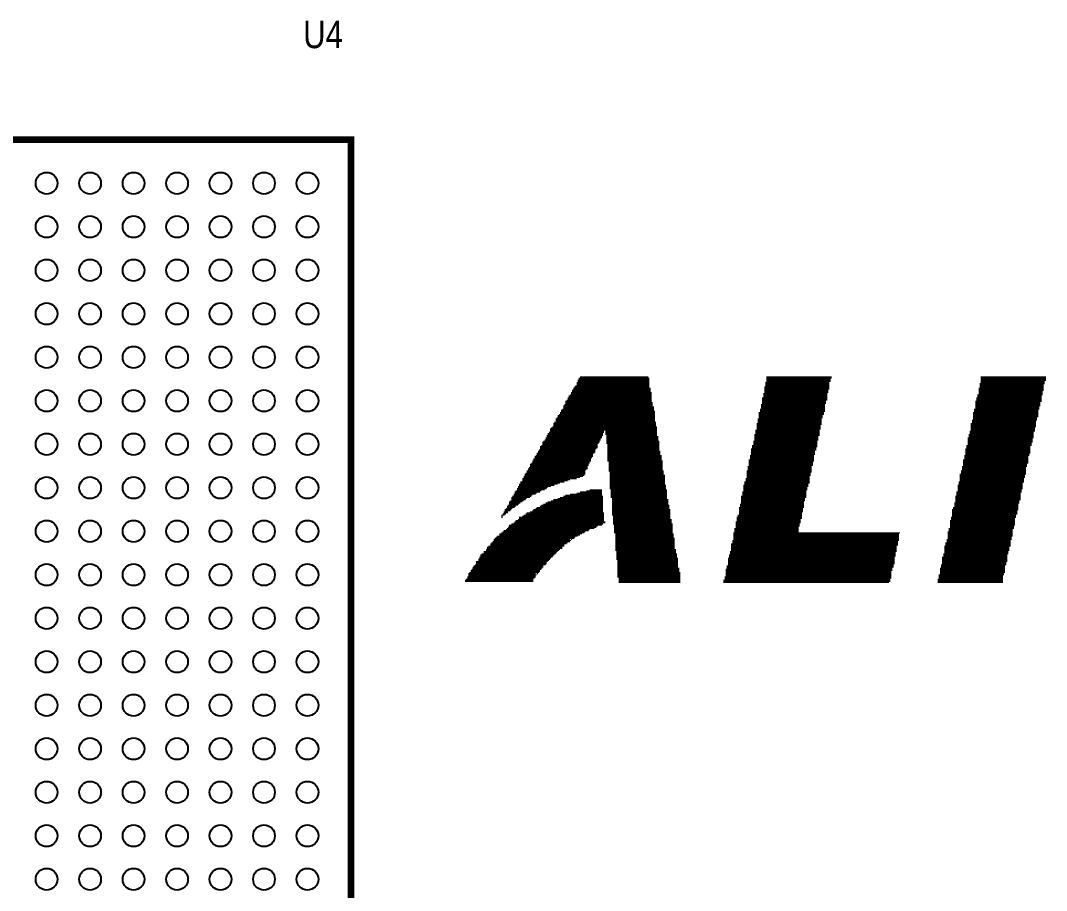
# Model space of a CAD drawing. Extents: x -16 to 114, y 9 to 99.
# Drawn here: x 52.95 to 76.54, y 48.42 to 68.42 of the extents above; entities that cross this region are included whole.
import ezdxf

# ---------------------------------------------------------------- set-up
doc = ezdxf.new("R2010")
doc.units = 0
for name, color, linetype in [('MA_PEN3', 231, 'CONTINUOUS'), ('PG_SILKSCREEN_TOP', 120, 'CONTINUOUS'), ('PIN_TOP', 92, 'CONTINUOUS'), ('RD_SILKSCREEN_TOP', 1, 'CONTINUOUS')]:
    doc.layers.add(name, color=color, linetype=linetype)

msp = doc.modelspace()

# ---------------------------------------------------------------- linework, layer by layer
at = {"layer": 'MA_PEN3', "const_width": 0.0254}
for points in [[(65.786, 60.198), (67.4116, 60.198)], [(65.786, 60.1726), (67.4116, 60.1726)], [(65.8114, 60.2234), (67.3862, 60.2234)], [(70.104, 60.2234), (71.6026, 60.2234)], [(70.104, 60.198), (71.6026, 60.198)], [(70.104, 60.1726), (71.5772, 60.1726)], [(75.0316, 60.2234), (76.5302, 60.2234)], [(75.0316, 60.198), (76.5302, 60.198)], [(75.0316, 60.1726), (76.5302, 60.1726)], [(65.6336, 59.9186), (67.437, 59.9186)], [(65.659, 59.9694), (67.437, 59.9694)], [(65.659, 59.944), (67.437, 59.944)], [(65.6844, 59.9948), (67.4116, 59.9948)], [(65.7098, 60.0202), (67.4116, 60.0202)], [(65.7352, 60.0964), (67.4116, 60.0964)], [(65.7352, 60.071), (67.4116, 60.071)], [(65.7352, 60.0456), (67.4116, 60.0456)], [(65.7606, 60.1472), (67.4116, 60.1472)], [(65.7606, 60.1218), (67.4116, 60.1218)], [(70.0532, 59.9948), (71.5518, 59.9948)], [(70.0532, 59.9694), (71.5518, 59.9694)], [(70.0532, 59.944), (71.5518, 59.944)], [(70.0532, 59.9186), (71.5264, 59.9186)], [(70.0786, 60.0964), (71.5518, 60.0964)], [(70.0786, 60.071), (71.5518, 60.071)], [(70.0786, 60.0456), (71.5518, 60.0456)], [(70.0786, 60.0202), (71.5518, 60.0202)], [(70.104, 60.1472), (71.5772, 60.1472)], [(70.104, 60.1218), (71.5772, 60.1218)], [(74.9808, 59.9694), (76.4794, 59.9694)], [(74.9808, 59.944), (76.4794, 59.944)], [(74.9808, 59.9186), (76.4794, 59.9186)], [(75.0062, 60.071), (76.5048, 60.071)], [(75.0062, 60.0456), (76.4794, 60.0456)], [(75.0062, 60.0202), (76.4794, 60.0202)], [(75.0062, 59.9948), (76.4794, 59.9948)], [(75.0316, 60.1472), (76.5302, 60.1472)], [(75.0316, 60.1218), (76.5048, 60.1218)], [(75.0316, 60.0964), (76.5048, 60.0964)], [(65.5066, 59.69), (67.4624, 59.69)], [(65.532, 59.7408), (67.4624, 59.7408)], [(65.532, 59.7154), (67.4624, 59.7154)], [(65.5574, 59.7916), (67.4624, 59.7916)], [(65.5574, 59.7662), (67.4624, 59.7662)], [(65.5828, 59.817), (67.4624, 59.817)], [(65.6082, 59.8678), (67.4624, 59.8678)], [(65.6082, 59.8424), (67.4624, 59.8424)], [(65.6336, 59.8932), (67.437, 59.8932)], [(70.0024, 59.7408), (71.501, 59.7408)], [(70.0024, 59.7154), (71.501, 59.7154)], [(70.0024, 59.69), (71.501, 59.69)], [(70.0278, 59.8424), (71.501, 59.8424)], [(70.0278, 59.817), (71.501, 59.817)], [(70.0278, 59.7916), (71.501, 59.7916)], [(70.0278, 59.7662), (71.501, 59.7662)], [(70.0532, 59.8932), (71.5264, 59.8932)], [(70.0532, 59.8678), (71.5264, 59.8678)], [(74.93, 59.7408), (76.4286, 59.7408)], [(74.93, 59.7154), (76.4286, 59.7154)], [(74.93, 59.69), (76.4286, 59.69)], [(74.9554, 59.817), (76.454, 59.817)], [(74.9554, 59.7916), (76.4286, 59.7916)], [(74.9554, 59.7662), (76.4286, 59.7662)], [(74.9808, 59.8932), (76.454, 59.8932)], [(74.9808, 59.8678), (76.454, 59.8678)], [(74.9808, 59.8424), (76.454, 59.8424)], [(65.3796, 59.4614), (67.5132, 59.4614)], [(65.405, 59.4868), (67.5132, 59.4868)], [(65.4304, 59.563), (67.4878, 59.563)], [(65.4304, 59.5376), (67.5132, 59.5376)], [(65.4304, 59.5122), (67.5132, 59.5122)], [(65.4558, 59.5884), (67.4878, 59.5884)], [(65.4812, 59.6646), (67.4624, 59.6646)], [(65.4812, 59.6392), (67.4878, 59.6392)], [(65.4812, 59.6138), (67.4878, 59.6138)], [(69.9516, 59.4868), (71.4502, 59.4868)], [(69.9516, 59.4614), (71.4502, 59.4614)], [(69.977, 59.5884), (71.4502, 59.5884)], [(69.977, 59.563), (71.4502, 59.563)], [(69.977, 59.5376), (71.4502, 59.5376)], [(69.977, 59.5122), (71.4502, 59.5122)], [(70.0024, 59.6646), (71.4756, 59.6646)], [(70.0024, 59.6392), (71.4756, 59.6392)], [(70.0024, 59.6138), (71.4756, 59.6138)], [(74.8792, 59.4868), (76.3778, 59.4868)], [(74.8792, 59.4614), (76.3524, 59.4614)], [(74.9046, 59.6646), (76.4286, 59.6646)], [(74.9046, 59.6392), (76.4032, 59.6392)], [(74.9046, 59.6138), (76.4032, 59.6138)], [(74.9046, 59.5884), (76.4032, 59.5884)], [(74.9046, 59.563), (76.4032, 59.563)], [(74.9046, 59.5376), (76.3778, 59.5376)], [(74.9046, 59.5122), (76.3778, 59.5122)], [(65.2526, 59.2582), (67.5386, 59.2582)], [(65.2526, 59.2328), (67.5386, 59.2328)], [(65.278, 59.2836), (67.5386, 59.2836)], [(65.3034, 59.3344), (67.5386, 59.3344)], [(65.3034, 59.309), (67.5386, 59.309)], [(65.3288, 59.3598), (67.5386, 59.3598)], [(65.3542, 59.4106), (67.5386, 59.4106)], [(65.3542, 59.3852), (67.5386, 59.3852)], [(65.3796, 59.436), (67.5386, 59.436)], [(69.9008, 59.2582), (71.374, 59.2582)], [(69.9008, 59.2328), (71.374, 59.2328)], [(69.9262, 59.4106), (71.4248, 59.4106)], [(69.9262, 59.3852), (71.4248, 59.3852)], [(69.9262, 59.3598), (71.4248, 59.3598)], [(69.9262, 59.3344), (71.3994, 59.3344)], [(69.9262, 59.309), (71.3994, 59.309)], [(69.9262, 59.2836), (71.3994, 59.2836)], [(69.9516, 59.436), (71.4502, 59.436)], [(74.8284, 59.2328), (76.327, 59.2328)], [(74.8538, 59.4106), (76.3524, 59.4106)], [(74.8538, 59.3852), (76.3524, 59.3852)], [(74.8538, 59.3598), (76.3524, 59.3598)], [(74.8538, 59.3344), (76.3524, 59.3344)], [(74.8538, 59.309), (76.3524, 59.309)], [(74.8538, 59.2836), (76.327, 59.2836)], [(74.8538, 59.2582), (76.327, 59.2582)], [(74.8792, 59.436), (76.3524, 59.436)], [(65.1256, 59.0296), (67.5894, 59.0296)], [(65.1256, 59.0042), (67.5894, 59.0042)], [(65.1256, 58.9788), (66.3702, 58.9788)], [(65.151, 59.055), (67.5894, 59.055)], [(65.1764, 59.0804), (67.5894, 59.0804)], [(65.2018, 59.1566), (67.564, 59.1566)], [(65.2018, 59.1312), (67.564, 59.1312)], [(65.2018, 59.1058), (67.564, 59.1058)], [(65.2272, 59.182), (67.564, 59.182)], [(65.2526, 59.2074), (67.5386, 59.2074)], [(66.3956, 58.9788), (67.5894, 58.9788)], [(69.85, 59.0042), (71.3232, 59.0042)], [(69.85, 58.9788), (71.3232, 58.9788)], [(69.8754, 59.1566), (71.374, 59.1566)], [(69.8754, 59.1312), (71.374, 59.1312)], [(69.8754, 59.1058), (71.3486, 59.1058)], [(69.8754, 59.0804), (71.3486, 59.0804)], [(69.8754, 59.055), (71.3486, 59.055)], [(69.8754, 59.0296), (71.3486, 59.0296)], [(69.9008, 59.2074), (71.374, 59.2074)], [(69.9008, 59.182), (71.374, 59.182)], [(74.7776, 58.9788), (76.2762, 58.9788)], [(74.803, 59.1566), (76.3016, 59.1566)], [(74.803, 59.1312), (76.3016, 59.1312)], [(74.803, 59.1058), (76.3016, 59.1058)], [(74.803, 59.0804), (76.3016, 59.0804)], [(74.803, 59.055), (76.2762, 59.055)], [(74.803, 59.0296), (76.2762, 59.0296)], [(74.803, 59.0042), (76.2762, 59.0042)], [(74.8284, 59.2074), (76.3016, 59.2074)], [(74.8284, 59.182), (76.3016, 59.182)], [(64.9732, 58.7502), (66.2686, 58.7502)], [(64.9986, 58.7756), (66.294, 58.7756)], [(65.024, 58.8264), (66.3194, 58.8264)], [(65.024, 58.801), (66.294, 58.801)], [(65.0494, 58.8772), (66.3448, 58.8772)], [(65.0494, 58.8518), (66.3194, 58.8518)], [(65.0748, 58.928), (66.3448, 58.928)], [(65.0748, 58.9026), (66.3448, 58.9026)], [(65.1002, 58.9534), (66.3702, 58.9534)], [(66.3956, 58.9534), (67.5894, 58.9534)], [(66.3956, 58.928), (67.5894, 58.928)], [(66.3956, 58.9026), (67.5894, 58.9026)], [(66.421, 58.8772), (67.5894, 58.8772)], [(66.421, 58.8518), (67.6148, 58.8518)], [(66.421, 58.8264), (67.6148, 58.8264)], [(66.421, 58.801), (67.6148, 58.801)], [(66.421, 58.7756), (67.6148, 58.7756)], [(66.421, 58.7502), (67.6402, 58.7502)], [(69.7992, 58.7502), (71.2724, 58.7502)], [(69.8246, 58.9026), (71.3232, 58.9026)], [(69.8246, 58.8772), (71.3232, 58.8772)], [(69.8246, 58.8518), (71.2978, 58.8518)], [(69.8246, 58.8264), (71.2978, 58.8264)], [(69.8246, 58.801), (71.2978, 58.801)], [(69.8246, 58.7756), (71.2978, 58.7756)], [(69.85, 58.9534), (71.3232, 58.9534)], [(69.85, 58.928), (71.3232, 58.928)], [(74.7268, 58.8264), (76.2508, 58.8264)], [(74.7268, 58.801), (76.2254, 58.801)], [(74.7268, 58.7756), (76.2254, 58.7756)], [(74.7268, 58.7502), (76.2254, 58.7502)], [(74.7522, 58.9026), (76.2508, 58.9026)], [(74.7522, 58.8772), (76.2508, 58.8772)], [(74.7522, 58.8518), (76.2508, 58.8518)], [(74.7776, 58.9534), (76.2508, 58.9534)], [(74.7776, 58.928), (76.2508, 58.928)], [(64.8462, 58.5216), (66.167, 58.5216)], [(64.8716, 58.547), (66.167, 58.547)], [(64.897, 58.6232), (66.2178, 58.6232)], [(64.897, 58.5978), (66.2178, 58.5978)], [(64.897, 58.5724), (66.1924, 58.5724)], [(64.9224, 58.6486), (66.2178, 58.6486)], [(64.9478, 58.7248), (66.2686, 58.7248)], [(64.9478, 58.6994), (66.2432, 58.6994)], [(64.9478, 58.674), (66.2178, 58.674)], [(66.421, 58.7248), (67.6402, 58.7248)], [(66.421, 58.6994), (67.6402, 58.6994)], [(66.4464, 58.674), (67.6402, 58.674)], [(66.4464, 58.6486), (67.6402, 58.6486)], [(66.4464, 58.6232), (67.6402, 58.6232)], [(66.4464, 58.5978), (67.6402, 58.5978)], [(66.4464, 58.5724), (67.6402, 58.5724)], [(66.4464, 58.547), (67.6402, 58.547)], [(66.4464, 58.5216), (67.6656, 58.5216)], [(69.7484, 58.5724), (71.247, 58.5724)], [(69.7484, 58.547), (71.247, 58.547)], [(69.7484, 58.5216), (71.2216, 58.5216)], [(69.7738, 58.6486), (71.2724, 58.6486)], [(69.7738, 58.6232), (71.2724, 58.6232)], [(69.7738, 58.5978), (71.247, 58.5978)], [(69.7992, 58.7248), (71.2724, 58.7248)], [(69.7992, 58.6994), (71.2724, 58.6994)], [(69.7992, 58.674), (71.2724, 58.674)], [(74.676, 58.5724), (76.1746, 58.5724)], [(74.676, 58.547), (76.1746, 58.547)], [(74.676, 58.5216), (76.1746, 58.5216)], [(74.7014, 58.6486), (76.2, 58.6486)], [(74.7014, 58.6232), (76.1746, 58.6232)], [(74.7014, 58.5978), (76.1746, 58.5978)], [(74.7268, 58.7248), (76.2254, 58.7248)], [(74.7268, 58.6994), (76.2, 58.6994)], [(74.7268, 58.674), (76.2, 58.674)], [(64.7192, 58.293), (66.0654, 58.293)], [(64.7192, 58.2676), (66.04, 58.2676)], [(64.7446, 58.3438), (66.0654, 58.3438)], [(64.7446, 58.3184), (66.0654, 58.3184)], [(64.77, 58.3946), (66.1162, 58.3946)], [(64.77, 58.3692), (66.0908, 58.3692)], [(64.7954, 58.42), (66.1162, 58.42)], [(64.8208, 58.4708), (66.1416, 58.4708)], [(64.8208, 58.4454), (66.1162, 58.4454)], [(64.8462, 58.4962), (66.167, 58.4962)], [(66.4464, 58.4962), (67.6656, 58.4962)], [(66.4464, 58.4708), (67.6656, 58.4708)], [(66.4464, 58.4454), (67.6656, 58.4454)], [(66.4464, 58.42), (67.691, 58.42)], [(66.4464, 58.3946), (67.691, 58.3946)], [(66.4464, 58.3692), (67.691, 58.3692)], [(66.4464, 58.3438), (67.691, 58.3438)], [(66.4464, 58.3184), (67.691, 58.3184)], [(66.4464, 58.293), (67.7164, 58.293)], [(66.4718, 58.2676), (67.7164, 58.2676)], [(69.6976, 58.3184), (71.1962, 58.3184)], [(69.6976, 58.293), (71.1962, 58.293)], [(69.6976, 58.2676), (71.1708, 58.2676)], [(69.723, 58.42), (71.1962, 58.42)], [(69.723, 58.3946), (71.1962, 58.3946)], [(69.723, 58.3692), (71.1962, 58.3692)], [(69.723, 58.3438), (71.1962, 58.3438)], [(69.7484, 58.4962), (71.2216, 58.4962)], [(69.7484, 58.4708), (71.2216, 58.4708)], [(69.7484, 58.4454), (71.2216, 58.4454)], [(74.6252, 58.3184), (76.1238, 58.3184)], [(74.6252, 58.293), (76.1238, 58.293)], [(74.6252, 58.2676), (76.1238, 58.2676)], [(74.6506, 58.42), (76.1492, 58.42)], [(74.6506, 58.3946), (76.1238, 58.3946)], [(74.6506, 58.3692), (76.1238, 58.3692)], [(74.6506, 58.3438), (76.1238, 58.3438)], [(74.676, 58.4962), (76.1746, 58.4962)], [(74.676, 58.4708), (76.1746, 58.4708)], [(74.676, 58.4454), (76.1492, 58.4454)], [(64.5922, 58.0644), (65.9384, 58.0644)], [(64.5922, 58.039), (65.9384, 58.039)], [(64.6176, 58.1152), (65.9892, 58.1152)], [(64.6176, 58.0898), (65.9638, 58.0898)], [(64.643, 58.1406), (65.9892, 58.1406)], [(64.6684, 58.2168), (66.0146, 58.2168)], [(64.6684, 58.1914), (66.0146, 58.1914)], [(64.6684, 58.166), (65.9892, 58.166)], [(64.6938, 58.2422), (66.04, 58.2422)], [(66.4718, 58.2422), (67.7164, 58.2422)], [(66.4718, 58.2168), (67.7164, 58.2168)], [(66.4718, 58.1914), (67.7164, 58.1914)], [(66.4718, 58.166), (67.7164, 58.166)], [(66.4718, 58.1406), (67.7164, 58.1406)], [(66.4718, 58.1152), (67.7164, 58.1152)], [(66.4718, 58.0898), (67.7164, 58.0898)], [(66.4718, 58.0644), (67.7418, 58.0644)], [(66.4972, 58.039), (67.7418, 58.039)], [(69.6468, 58.0644), (71.1454, 58.0644)], [(69.6468, 58.039), (71.1454, 58.039)], [(69.6722, 58.166), (71.1454, 58.166)], [(69.6722, 58.1406), (71.1454, 58.1406)], [(69.6722, 58.1152), (71.1454, 58.1152)], [(69.6722, 58.0898), (71.1454, 58.0898)], [(69.6976, 58.2422), (71.1708, 58.2422)], [(69.6976, 58.2168), (71.1708, 58.2168)], [(69.6976, 58.1914), (71.1708, 58.1914)], [(74.5744, 58.0644), (76.073, 58.0644)], [(74.5744, 58.039), (76.073, 58.039)], [(74.5998, 58.166), (76.0984, 58.166)], [(74.5998, 58.1406), (76.073, 58.1406)], [(74.5998, 58.1152), (76.073, 58.1152)], [(74.5998, 58.0898), (76.073, 58.0898)], [(74.6252, 58.2422), (76.1238, 58.2422)], [(74.6252, 58.2168), (76.0984, 58.2168)], [(74.6252, 58.1914), (76.0984, 58.1914)], [(64.4398, 57.8104), (65.4558, 57.8104)], [(64.4906, 57.8866), (65.7352, 57.8866)], [(64.4906, 57.8612), (65.5828, 57.8612)], [(64.4906, 57.8358), (65.532, 57.8358)], [(64.516, 57.9374), (65.8876, 57.9374)], [(64.516, 57.912), (65.8114, 57.912)], [(64.5414, 57.9882), (65.9384, 57.9882)], [(64.5414, 57.9628), (65.913, 57.9628)], [(64.5668, 58.0136), (65.9384, 58.0136)], [(66.4972, 58.0136), (67.7418, 58.0136)], [(66.4972, 57.9882), (67.7418, 57.9882)], [(66.4972, 57.9628), (67.7672, 57.9628)], [(66.4972, 57.9374), (67.7672, 57.9374)], [(66.4972, 57.912), (67.7672, 57.912)], [(66.4972, 57.8866), (67.7672, 57.8866)], [(66.4972, 57.8612), (67.7672, 57.8612)], [(66.4972, 57.8358), (67.7672, 57.8358)], [(66.4972, 57.8104), (67.7672, 57.8104)], [(69.596, 57.8104), (71.0946, 57.8104)], [(69.6214, 57.8866), (71.0946, 57.8866)], [(69.6214, 57.8612), (71.0946, 57.8612)], [(69.6214, 57.8358), (71.0946, 57.8358)], [(69.6468, 58.0136), (71.12, 58.0136)], [(69.6468, 57.9882), (71.12, 57.9882)], [(69.6468, 57.9628), (71.12, 57.9628)], [(69.6468, 57.9374), (71.0946, 57.9374)], [(69.6468, 57.912), (71.0946, 57.912)], [(74.5236, 57.8104), (76.0222, 57.8104)], [(74.549, 57.9882), (76.073, 57.9882)], [(74.549, 57.9628), (76.0476, 57.9628)], [(74.549, 57.9374), (76.0476, 57.9374)], [(74.549, 57.912), (76.0476, 57.912)], [(74.549, 57.8866), (76.0222, 57.8866)], [(74.549, 57.8612), (76.0222, 57.8612)], [(74.549, 57.8358), (76.0222, 57.8358)], [(74.5744, 58.0136), (76.073, 58.0136)], [(64.3128, 57.5818), (64.897, 57.5818)], [(64.3382, 57.6072), (64.9224, 57.6072)], [(64.3636, 57.658), (65.0494, 57.658)], [(64.3636, 57.6326), (64.9986, 57.6326)], [(64.389, 57.7088), (65.151, 57.7088)], [(64.389, 57.6834), (65.0748, 57.6834)], [(64.4144, 57.7596), (65.3034, 57.7596)], [(64.4144, 57.7342), (65.2272, 57.7342)], [(64.4398, 57.785), (65.3542, 57.785)], [(65.8114, 57.5818), (66.3194, 57.5818)], [(65.9638, 57.6072), (66.3194, 57.6072)], [(66.04, 57.6326), (66.3194, 57.6326)], [(66.4972, 57.785), (67.7672, 57.785)], [(66.4972, 57.7596), (67.7672, 57.7596)], [(66.4972, 57.7342), (67.7926, 57.7342)], [(66.4972, 57.7088), (67.7926, 57.7088)], [(66.4972, 57.6834), (67.7926, 57.6834)], [(66.4972, 57.658), (67.7926, 57.658)], [(66.5226, 57.6326), (67.818, 57.6326)], [(66.5226, 57.6072), (67.818, 57.6072)], [(66.5226, 57.5818), (67.818, 57.5818)], [(69.5452, 57.5818), (71.0184, 57.5818)], [(69.5706, 57.7342), (71.0692, 57.7342)], [(69.5706, 57.7088), (71.0692, 57.7088)], [(69.5706, 57.6834), (71.0438, 57.6834)], [(69.5706, 57.658), (71.0438, 57.658)], [(69.5706, 57.6326), (71.0438, 57.6326)], [(69.5706, 57.6072), (71.0184, 57.6072)], [(69.596, 57.785), (71.0946, 57.785)], [(69.596, 57.7596), (71.0692, 57.7596)], [(74.4728, 57.5818), (75.9714, 57.5818)], [(74.4982, 57.7342), (75.9968, 57.7342)], [(74.4982, 57.7088), (75.9968, 57.7088)], [(74.4982, 57.6834), (75.9968, 57.6834)], [(74.4982, 57.658), (75.9968, 57.658)], [(74.4982, 57.6326), (75.9714, 57.6326)], [(74.4982, 57.6072), (75.9714, 57.6072)], [(74.5236, 57.785), (75.9968, 57.785)], [(74.5236, 57.7596), (75.9968, 57.7596)], [(64.1858, 57.3532), (64.4906, 57.3532)], [(64.1858, 57.3278), (64.4398, 57.3278)], [(64.2112, 57.3786), (64.516, 57.3786)], [(64.2366, 57.4548), (64.6684, 57.4548)], [(64.2366, 57.4294), (64.5922, 57.4294)], [(64.2366, 57.404), (64.5668, 57.404)], [(64.262, 57.4802), (64.6938, 57.4802)], [(64.2874, 57.531), (64.7954, 57.531)], [(64.2874, 57.5056), (64.7192, 57.5056)], [(64.3128, 57.5564), (64.8208, 57.5564)], [(65.024, 57.3278), (66.3448, 57.3278)], [(65.0748, 57.3532), (66.3448, 57.3532)], [(65.151, 57.3786), (66.3448, 57.3786)], [(65.2018, 57.404), (66.3448, 57.404)], [(65.3034, 57.4294), (66.3448, 57.4294)], [(65.3542, 57.4548), (66.3448, 57.4548)], [(65.4304, 57.4802), (66.3448, 57.4802)], [(65.4812, 57.5056), (66.3194, 57.5056)], [(65.5828, 57.531), (66.3194, 57.531)], [(65.7352, 57.5564), (66.3194, 57.5564)], [(66.5226, 57.5564), (67.818, 57.5564)], [(66.5226, 57.531), (67.818, 57.531)], [(66.5226, 57.5056), (67.818, 57.5056)], [(66.5226, 57.4802), (67.818, 57.4802)], [(66.5226, 57.4548), (67.818, 57.4548)], [(66.548, 57.4294), (67.818, 57.4294)], [(66.548, 57.404), (67.8434, 57.404)], [(66.548, 57.3786), (67.8434, 57.3786)], [(66.548, 57.3532), (67.8434, 57.3532)], [(66.548, 57.3278), (67.8434, 57.3278)], [(69.5198, 57.4802), (71.0184, 57.4802)], [(69.5198, 57.4548), (71.0184, 57.4548)], [(69.5198, 57.4294), (70.993, 57.4294)], [(69.5198, 57.404), (70.993, 57.404)], [(69.5198, 57.3786), (70.993, 57.3786)], [(69.5198, 57.3532), (70.9676, 57.3532)], [(69.5198, 57.3278), (70.9676, 57.3278)], [(69.5452, 57.5564), (71.0184, 57.5564)], [(69.5452, 57.531), (71.0184, 57.531)], [(69.5452, 57.5056), (71.0184, 57.5056)], [(74.422, 57.3278), (75.9206, 57.3278)], [(74.4474, 57.4802), (75.946, 57.4802)], [(74.4474, 57.4548), (75.946, 57.4548)], [(74.4474, 57.4294), (75.946, 57.4294)], [(74.4474, 57.404), (75.946, 57.404)], [(74.4474, 57.3786), (75.9206, 57.3786)], [(74.4474, 57.3532), (75.9206, 57.3532)], [(74.4728, 57.5564), (75.946, 57.5564)], [(74.4728, 57.531), (75.946, 57.531)], [(74.4728, 57.5056), (75.946, 57.5056)], [(64.0588, 57.1246), (64.1604, 57.1246)], [(64.0588, 57.0992), (64.1604, 57.0992)], [(64.0842, 57.1754), (64.2366, 57.1754)], [(64.0842, 57.15), (64.2112, 57.15)], [(64.1096, 57.2008), (64.262, 57.2008)], [(64.135, 57.2516), (64.3382, 57.2516)], [(64.135, 57.2262), (64.3128, 57.2262)], [(64.1604, 57.277), (64.389, 57.277)], [(64.1858, 57.3024), (64.4144, 57.3024)], [(64.5922, 57.0992), (66.3702, 57.0992)], [(64.6684, 57.1246), (66.3448, 57.1246)], [(64.7192, 57.15), (66.3448, 57.15)], [(64.7446, 57.1754), (66.3448, 57.1754)], [(64.7954, 57.2008), (66.3448, 57.2008)], [(64.8208, 57.2262), (66.3448, 57.2262)], [(64.897, 57.2516), (66.3448, 57.2516)], [(64.9224, 57.277), (66.3448, 57.277)], [(64.9732, 57.3024), (66.3448, 57.3024)], [(66.548, 57.3024), (67.8434, 57.3024)], [(66.548, 57.277), (67.8688, 57.277)], [(66.548, 57.2516), (67.8688, 57.2516)], [(66.548, 57.2262), (67.8688, 57.2262)], [(66.548, 57.2008), (67.8688, 57.2008)], [(66.548, 57.1754), (67.8942, 57.1754)], [(66.548, 57.15), (67.8942, 57.15)], [(66.548, 57.1246), (67.8942, 57.1246)], [(66.548, 57.0992), (67.8942, 57.0992)], [(69.469, 57.2262), (70.9676, 57.2262)], [(69.469, 57.2008), (70.9422, 57.2008)], [(69.469, 57.1754), (70.9422, 57.1754)], [(69.469, 57.15), (70.9422, 57.15)], [(69.469, 57.1246), (70.9422, 57.1246)], [(69.469, 57.0992), (70.9168, 57.0992)], [(69.4944, 57.3024), (70.9676, 57.3024)], [(69.4944, 57.277), (70.9676, 57.277)], [(69.4944, 57.2516), (70.9676, 57.2516)], [(74.3712, 57.1754), (75.8952, 57.1754)], [(74.3712, 57.15), (75.8698, 57.15)], [(74.3712, 57.1246), (75.8698, 57.1246)], [(74.3712, 57.0992), (75.8698, 57.0992)], [(74.3966, 57.2262), (75.8952, 57.2262)], [(74.3966, 57.2008), (75.8952, 57.2008)], [(74.422, 57.3024), (75.8952, 57.3024)], [(74.422, 57.277), (75.8952, 57.277)], [(74.422, 57.2516), (75.8952, 57.2516)], [(64.008, 57.0484), (64.0842, 57.0484)], [(64.008, 57.023), (64.0334, 57.023)], [(64.008, 56.9976), (64.0334, 56.9976)], [(64.0334, 57.0738), (64.1096, 57.0738)], [(64.2874, 56.8706), (66.3956, 56.8706)], [(64.3128, 56.896), (66.3956, 56.896)], [(64.3382, 56.9214), (66.3702, 56.9214)], [(64.389, 56.9468), (66.3702, 56.9468)], [(64.4144, 56.9976), (66.3702, 56.9976)], [(64.4144, 56.9722), (66.3702, 56.9722)], [(64.4906, 57.023), (66.3702, 57.023)], [(64.516, 57.0484), (66.3702, 57.0484)], [(64.5668, 57.0738), (66.3702, 57.0738)], [(66.548, 57.0738), (67.8942, 57.0738)], [(66.548, 57.0484), (67.8942, 57.0484)], [(66.5734, 57.023), (67.8942, 57.023)], [(66.5734, 56.9976), (67.8942, 56.9976)], [(66.5734, 56.9722), (67.8942, 56.9722)], [(66.5734, 56.9468), (67.9196, 56.9468)], [(66.5734, 56.9214), (67.9196, 56.9214)], [(66.5734, 56.896), (67.9196, 56.896)], [(66.5734, 56.8706), (67.9196, 56.8706)], [(69.3928, 56.896), (70.8914, 56.896)], [(69.3928, 56.8706), (70.8914, 56.8706)], [(69.4182, 56.9976), (70.9168, 56.9976)], [(69.4182, 56.9722), (70.9168, 56.9722)], [(69.4182, 56.9468), (70.8914, 56.9468)], [(69.4182, 56.9214), (70.8914, 56.9214)], [(69.4436, 57.0484), (70.9168, 57.0484)], [(69.4436, 57.023), (70.9168, 57.023)], [(69.469, 57.0738), (70.9168, 57.0738)], [(74.3204, 56.9214), (75.819, 56.9214)], [(74.3204, 56.896), (75.819, 56.896)], [(74.3204, 56.8706), (75.819, 56.8706)], [(74.3458, 56.9976), (75.8444, 56.9976)], [(74.3458, 56.9722), (75.819, 56.9722)], [(74.3458, 56.9468), (75.819, 56.9468)], [(74.3712, 57.0738), (75.8698, 57.0738)], [(74.3712, 57.0484), (75.8444, 57.0484)], [(74.3712, 57.023), (75.8444, 57.023)], [(63.9572, 56.6166), (65.8622, 56.6166)], [(64.008, 56.642), (65.913, 56.642)], [(64.0334, 56.6674), (65.9384, 56.6674)], [(64.0588, 56.6928), (66.0146, 56.6928)], [(64.1096, 56.7182), (66.04, 56.7182)], [(64.135, 56.7436), (66.1416, 56.7436)], [(64.1604, 56.769), (66.1924, 56.769)], [(64.1858, 56.8198), (66.3194, 56.8198)], [(64.1858, 56.7944), (66.2178, 56.7944)], [(64.2366, 56.8452), (66.3448, 56.8452)], [(66.5734, 56.8452), (67.945, 56.8452)], [(66.5988, 56.8198), (67.945, 56.8198)], [(66.5988, 56.7944), (67.945, 56.7944)], [(66.5988, 56.769), (67.945, 56.769)], [(66.5988, 56.7436), (67.945, 56.7436)], [(66.5988, 56.7182), (67.945, 56.7182)], [(66.5988, 56.6928), (67.945, 56.6928)], [(66.5988, 56.6674), (67.945, 56.6674)], [(66.5988, 56.642), (67.945, 56.642)], [(66.6242, 56.6166), (67.9704, 56.6166)], [(69.342, 56.642), (73.1774, 56.642)], [(69.342, 56.6166), (73.152, 56.6166)], [(69.3674, 56.7436), (70.8406, 56.7436)], [(69.3674, 56.7182), (70.8406, 56.7182)], [(69.3674, 56.6928), (70.8406, 56.6928)], [(69.3674, 56.6674), (70.8406, 56.6674)], [(69.3928, 56.8452), (70.866, 56.8452)], [(69.3928, 56.8198), (70.866, 56.8198)], [(69.3928, 56.7944), (70.866, 56.7944)], [(69.3928, 56.769), (70.8406, 56.769)], [(74.2696, 56.6674), (75.7682, 56.6674)], [(74.2696, 56.642), (75.7682, 56.642)], [(74.2696, 56.6166), (75.7682, 56.6166)], [(74.295, 56.7436), (75.7936, 56.7436)], [(74.295, 56.7182), (75.7682, 56.7182)], [(74.295, 56.6928), (75.7682, 56.6928)], [(74.3204, 56.8452), (75.819, 56.8452)], [(74.3204, 56.8198), (75.819, 56.8198)], [(74.3204, 56.7944), (75.7936, 56.7944)], [(74.3204, 56.769), (75.7936, 56.769)], [(63.754, 56.388), (65.5066, 56.388)], [(63.7794, 56.4134), (65.532, 56.4134)], [(63.8048, 56.4388), (65.5828, 56.4388)], [(63.8302, 56.4896), (65.5828, 56.4896)], [(63.8302, 56.4642), (65.6082, 56.4642)], [(63.8556, 56.515), (65.6844, 56.515)], [(63.881, 56.5404), (65.7098, 56.5404)], [(63.9064, 56.5658), (65.7606, 56.5658)], [(63.9572, 56.5912), (65.8114, 56.5912)], [(65.6082, 56.4896), (65.6336, 56.4896)], [(66.6242, 56.5912), (67.9704, 56.5912)], [(66.6242, 56.5658), (67.9704, 56.5658)], [(66.6242, 56.5404), (67.9704, 56.5404)], [(66.6242, 56.515), (67.9958, 56.515)], [(66.6242, 56.4896), (67.9958, 56.4896)], [(66.6242, 56.4642), (67.9958, 56.4642)], [(66.6242, 56.4388), (67.9958, 56.4388)], [(66.6242, 56.4134), (67.9958, 56.4134)], [(66.6242, 56.388), (67.9958, 56.388)], [(69.2912, 56.388), (73.1266, 56.388)], [(69.3166, 56.4642), (73.152, 56.4642)], [(69.3166, 56.4388), (73.1266, 56.4388)], [(69.3166, 56.4134), (73.1266, 56.4134)], [(69.342, 56.5912), (73.152, 56.5912)], [(69.342, 56.5658), (73.152, 56.5658)], [(69.342, 56.5404), (73.152, 56.5404)], [(69.342, 56.515), (73.152, 56.515)], [(69.342, 56.4896), (73.152, 56.4896)], [(74.2188, 56.4134), (75.7174, 56.4134)], [(74.2188, 56.388), (75.7174, 56.388)], [(74.2442, 56.4896), (75.7428, 56.4896)], [(74.2442, 56.4642), (75.7174, 56.4642)], [(74.2442, 56.4388), (75.7174, 56.4388)], [(74.2696, 56.5912), (75.7682, 56.5912)], [(74.2696, 56.5658), (75.7682, 56.5658)], [(74.2696, 56.5404), (75.7428, 56.5404)], [(74.2696, 56.515), (75.7428, 56.515)], [(63.5508, 56.1594), (65.2526, 56.1594)], [(63.6016, 56.2102), (65.3034, 56.2102)], [(63.6016, 56.1848), (65.278, 56.1848)], [(63.6524, 56.261), (65.3542, 56.261)], [(63.6524, 56.2356), (65.3288, 56.2356)], [(63.6778, 56.3118), (65.405, 56.3118)], [(63.6778, 56.2864), (65.405, 56.2864)], [(63.7032, 56.3372), (65.4558, 56.3372)], [(63.754, 56.3626), (65.4558, 56.3626)], [(66.6242, 56.3626), (67.9958, 56.3626)], [(66.6242, 56.3372), (67.9958, 56.3372)], [(66.6242, 56.3118), (67.9958, 56.3118)], [(66.6242, 56.2864), (67.9958, 56.2864)], [(66.6242, 56.261), (68.0212, 56.261)], [(66.6242, 56.2356), (68.0212, 56.2356)], [(66.6496, 56.2102), (68.0212, 56.2102)], [(66.6496, 56.1848), (68.0212, 56.1848)], [(66.6496, 56.1594), (68.0466, 56.1594)], [(69.2658, 56.2102), (73.1012, 56.2102)], [(69.2658, 56.1848), (73.0758, 56.1848)], [(69.2658, 56.1594), (73.0758, 56.1594)], [(69.2912, 56.3626), (73.1266, 56.3626)], [(69.2912, 56.3372), (73.1012, 56.3372)], [(69.2912, 56.3118), (73.1012, 56.3118)], [(69.2912, 56.2864), (73.1012, 56.2864)], [(69.2912, 56.261), (73.1012, 56.261)], [(69.2912, 56.2356), (73.1012, 56.2356)], [(74.168, 56.1594), (75.6666, 56.1594)], [(74.1934, 56.3372), (75.7174, 56.3372)], [(74.1934, 56.3118), (75.692, 56.3118)], [(74.1934, 56.2864), (75.692, 56.2864)], [(74.1934, 56.261), (75.692, 56.261)], [(74.1934, 56.2356), (75.692, 56.2356)], [(74.1934, 56.2102), (75.6666, 56.2102)], [(74.1934, 56.1848), (75.6666, 56.1848)], [(74.2188, 56.3626), (75.7174, 56.3626)], [(63.4238, 55.9816), (65.0748, 55.9816)], [(63.4238, 55.9562), (65.0494, 55.9562)], [(63.4238, 55.9308), (65.0494, 55.9308)], [(63.4746, 56.0324), (65.1256, 56.0324)], [(63.4746, 56.007), (65.1002, 56.007)], [(63.5, 56.0832), (65.1764, 56.0832)], [(63.5, 56.0578), (65.151, 56.0578)], [(63.5254, 56.134), (65.2272, 56.134)], [(63.5254, 56.1086), (65.2018, 56.1086)], [(66.6496, 56.134), (68.0466, 56.134)], [(66.6496, 56.1086), (68.0466, 56.1086)], [(66.6496, 56.0832), (68.0466, 56.0832)], [(66.6496, 56.0578), (68.072, 56.0578)], [(66.6496, 56.0324), (68.072, 56.0324)], [(66.675, 56.007), (68.072, 56.007)], [(66.675, 55.9816), (68.072, 55.9816)], [(66.675, 55.9562), (68.072, 55.9562)], [(66.675, 55.9308), (68.072, 55.9308)], [(69.215, 56.0578), (73.0504, 56.0578)], [(69.215, 56.0324), (73.0504, 56.0324)], [(69.215, 56.007), (73.0504, 56.007)], [(69.215, 55.9816), (73.0504, 55.9816)], [(69.215, 55.9562), (73.0504, 55.9562)], [(69.215, 55.9308), (73.0504, 55.9308)], [(69.2404, 56.134), (73.0758, 56.134)], [(69.2404, 56.1086), (73.0758, 56.1086)], [(69.2404, 56.0832), (73.0504, 56.0832)], [(74.1426, 56.0832), (75.6412, 56.0832)], [(74.1426, 56.0578), (75.6412, 56.0578)], [(74.1426, 56.0324), (75.6412, 56.0324)], [(74.1426, 56.007), (75.6412, 56.007)], [(74.1426, 55.9816), (75.6412, 55.9816)], [(74.1426, 55.9562), (75.6158, 55.9562)], [(74.1426, 55.9308), (75.6158, 55.9308)], [(74.168, 56.134), (75.6412, 56.134)], [(74.168, 56.1086), (75.6412, 56.1086)], [(63.246, 55.7022), (64.7954, 55.7022)], [(63.246, 55.6768), (64.8208, 55.6768)], [(63.2714, 55.7276), (64.8716, 55.7276)], [(63.2968, 55.7784), (64.897, 55.7784)], [(63.2968, 55.753), (64.897, 55.753)], [(63.3222, 55.8038), (64.9224, 55.8038)], [(63.3476, 55.8546), (64.9732, 55.8546)], [(63.3476, 55.8292), (64.9478, 55.8292)], [(63.373, 55.88), (64.9732, 55.88)], [(63.3984, 55.9054), (65.024, 55.9054)], [(64.8208, 55.7022), (64.8462, 55.7022)], [(66.675, 55.9054), (68.072, 55.9054)], [(66.675, 55.88), (68.072, 55.88)], [(66.675, 55.8546), (68.072, 55.8546)], [(66.675, 55.8292), (68.0974, 55.8292)], [(66.675, 55.8038), (68.0974, 55.8038)], [(66.675, 55.7784), (68.0974, 55.7784)], [(66.675, 55.753), (68.0974, 55.753)], [(66.675, 55.7276), (68.1228, 55.7276)], [(66.675, 55.7022), (68.1228, 55.7022)], [(66.675, 55.6768), (68.1228, 55.6768)], [(69.1642, 55.8038), (72.9996, 55.8038)], [(69.1642, 55.7784), (72.9996, 55.7784)], [(69.1642, 55.753), (72.9742, 55.753)], [(69.1642, 55.7276), (72.9742, 55.7276)], [(69.1642, 55.7022), (72.9742, 55.7022)], [(69.1642, 55.6768), (72.9742, 55.6768)], [(69.1896, 55.88), (73.025, 55.88)], [(69.1896, 55.8546), (73.025, 55.8546)], [(69.1896, 55.8292), (72.9996, 55.8292)], [(69.215, 55.9054), (73.025, 55.9054)], [(74.0664, 55.6768), (75.565, 55.6768)], [(74.0918, 55.8292), (75.5904, 55.8292)], [(74.0918, 55.8038), (75.5904, 55.8038)], [(74.0918, 55.7784), (75.5904, 55.7784)], [(74.0918, 55.753), (75.5904, 55.753)], [(74.0918, 55.7276), (75.5904, 55.7276)], [(74.0918, 55.7022), (75.565, 55.7022)], [(74.1172, 55.9054), (75.6158, 55.9054)], [(74.1172, 55.88), (75.5904, 55.88)], [(74.1172, 55.8546), (75.5904, 55.8546)], [(63.1698, 55.5498), (64.7446, 55.5498)], [(63.1698, 55.5244), (64.7446, 55.5244)], [(63.1952, 55.5752), (64.7446, 55.5752)], [(63.2206, 55.626), (64.7954, 55.626)], [(63.2206, 55.6006), (64.77, 55.6006)], [(63.246, 55.6514), (64.7954, 55.6514)], [(66.675, 55.6514), (68.1228, 55.6514)], [(66.675, 55.626), (68.1228, 55.626)], [(66.7004, 55.6006), (68.1228, 55.6006)], [(66.7004, 55.5752), (68.1228, 55.5752)], [(66.7004, 55.5498), (68.1228, 55.5498)], [(66.7004, 55.5244), (68.1228, 55.5244)], [(66.7004, 55.499), (68.1228, 55.499)], [(69.1134, 55.5498), (72.9488, 55.5498)], [(69.1134, 55.5244), (72.9488, 55.5244)], [(69.1134, 55.499), (72.9234, 55.499)], [(69.1388, 55.626), (72.9742, 55.626)], [(69.1388, 55.6006), (72.9742, 55.6006)], [(69.1388, 55.5752), (72.9488, 55.5752)], [(69.1642, 55.6514), (72.9742, 55.6514)], [(74.041, 55.5752), (75.5396, 55.5752)], [(74.041, 55.5498), (75.5396, 55.5498)], [(74.041, 55.5244), (75.5396, 55.5244)], [(74.041, 55.499), (75.5396, 55.499)], [(74.0664, 55.6514), (75.5396, 55.6514)], [(74.0664, 55.626), (75.5396, 55.626)], [(74.0664, 55.6006), (75.5396, 55.6006)]]:
    msp.add_lwpolyline(points, dxfattribs=at)
at = {"layer": 'PG_SILKSCREEN_TOP', "const_width": 0.1524}
msp.add_lwpolyline([(60.5475, 65.6783), (37.5473, 65.6783), (37.5473, 42.6781), (60.5475, 42.6781), (60.5475, 65.6783)], dxfattribs=at)
at = {"layer": 'PIN_TOP'}
for centre in [(53.5475, 64.6783), (54.5475, 64.6783), (55.5475, 64.6783), (56.5475, 64.6783), (57.5475, 64.6783), (58.5475, 64.6783), (59.5475, 64.6783), (53.5475, 63.6783), (54.5475, 63.6783), (55.5475, 63.6783), (56.5475, 63.6783), (57.5475, 63.6783), (58.5475, 63.6783), (59.5475, 63.6783), (53.5475, 62.6783), (54.5475, 62.6783), (55.5475, 62.6783), (56.5475, 62.6783), (57.5475, 62.6783), (58.5475, 62.6783), (59.5475, 62.6783), (53.5475, 61.6783), (54.5475, 61.6783), (55.5475, 61.6783), (56.5475, 61.6783), (57.5475, 61.6783), (58.5475, 61.6783), (59.5475, 61.6783), (53.5475, 60.6783), (54.5475, 60.6783), (55.5475, 60.6783), (56.5475, 60.6783), (57.5475, 60.6783), (58.5475, 60.6783), (59.5475, 60.6783), (53.5475, 59.6783), (54.5475, 59.6783), (55.5475, 59.6783), (56.5475, 59.6783), (57.5475, 59.6783), (58.5475, 59.6783), (59.5475, 59.6783), (53.5475, 58.6783), (54.5475, 58.6783), (55.5475, 58.6783), (56.5475, 58.6783), (57.5475, 58.6783), (58.5475, 58.6783), (59.5475, 58.6783), (53.5475, 57.6783), (54.5475, 57.6783), (55.5475, 57.6783), (56.5475, 57.6783), (57.5475, 57.6783), (58.5475, 57.6783), (59.5475, 57.6783), (53.5475, 56.6783), (54.5475, 56.6783), (55.5475, 56.6783), (56.5475, 56.6783), (57.5475, 56.6783), (58.5475, 56.6783), (59.5475, 56.6783), (53.5475, 55.6783), (54.5475, 55.6783), (55.5475, 55.6783), (56.5475, 55.6783), (57.5475, 55.6783), (58.5475, 55.6783), (59.5475, 55.6783), (53.5475, 54.6783), (54.5475, 54.6783), (55.5475, 54.6783), (56.5475, 54.6783), (57.5475, 54.6783), (58.5475, 54.6783), (59.5475, 54.6783), (53.5475, 53.6781), (54.5475, 53.6781), (55.5475, 53.6781), (56.5475, 53.6781), (57.5475, 53.6781), (58.5475, 53.6781), (59.5475, 53.6781), (53.5475, 52.6781), (54.5475, 52.6781), (55.5475, 52.6781), (56.5475, 52.6781), (57.5475, 52.6781), (58.5475, 52.6781), (59.5475, 52.6781), (53.5475, 51.6781), (54.5475, 51.6781), (55.5475, 51.6781), (56.5475, 51.6781), (57.5475, 51.6781), (58.5475, 51.6781), (59.5475, 51.6781), (53.5475, 50.6781), (54.5475, 50.6781), (55.5475, 50.6781), (56.5475, 50.6781), (57.5475, 50.6781), (58.5475, 50.6781), (59.5475, 50.6781), (53.5475, 49.6781), (54.5475, 49.6781), (55.5475, 49.6781), (56.5475, 49.6781), (57.5475, 49.6781), (58.5475, 49.6781), (59.5475, 49.6781), (53.5475, 48.6781), (54.5475, 48.6781), (55.5475, 48.6781), (56.5475, 48.6781), (57.5475, 48.6781), (58.5475, 48.6781), (59.5475, 48.6781)]:
    msp.add_circle(centre, 0.25, dxfattribs=at)

# ---------------------------------------------------------------- texts
at = {"layer": 'RD_SILKSCREEN_TOP', "width": 0.84}
msp.add_text('U4', height=0.635, dxfattribs=at).set_placement((59.4487, 67.7842))

doc.saveas('drawing.dxf')
